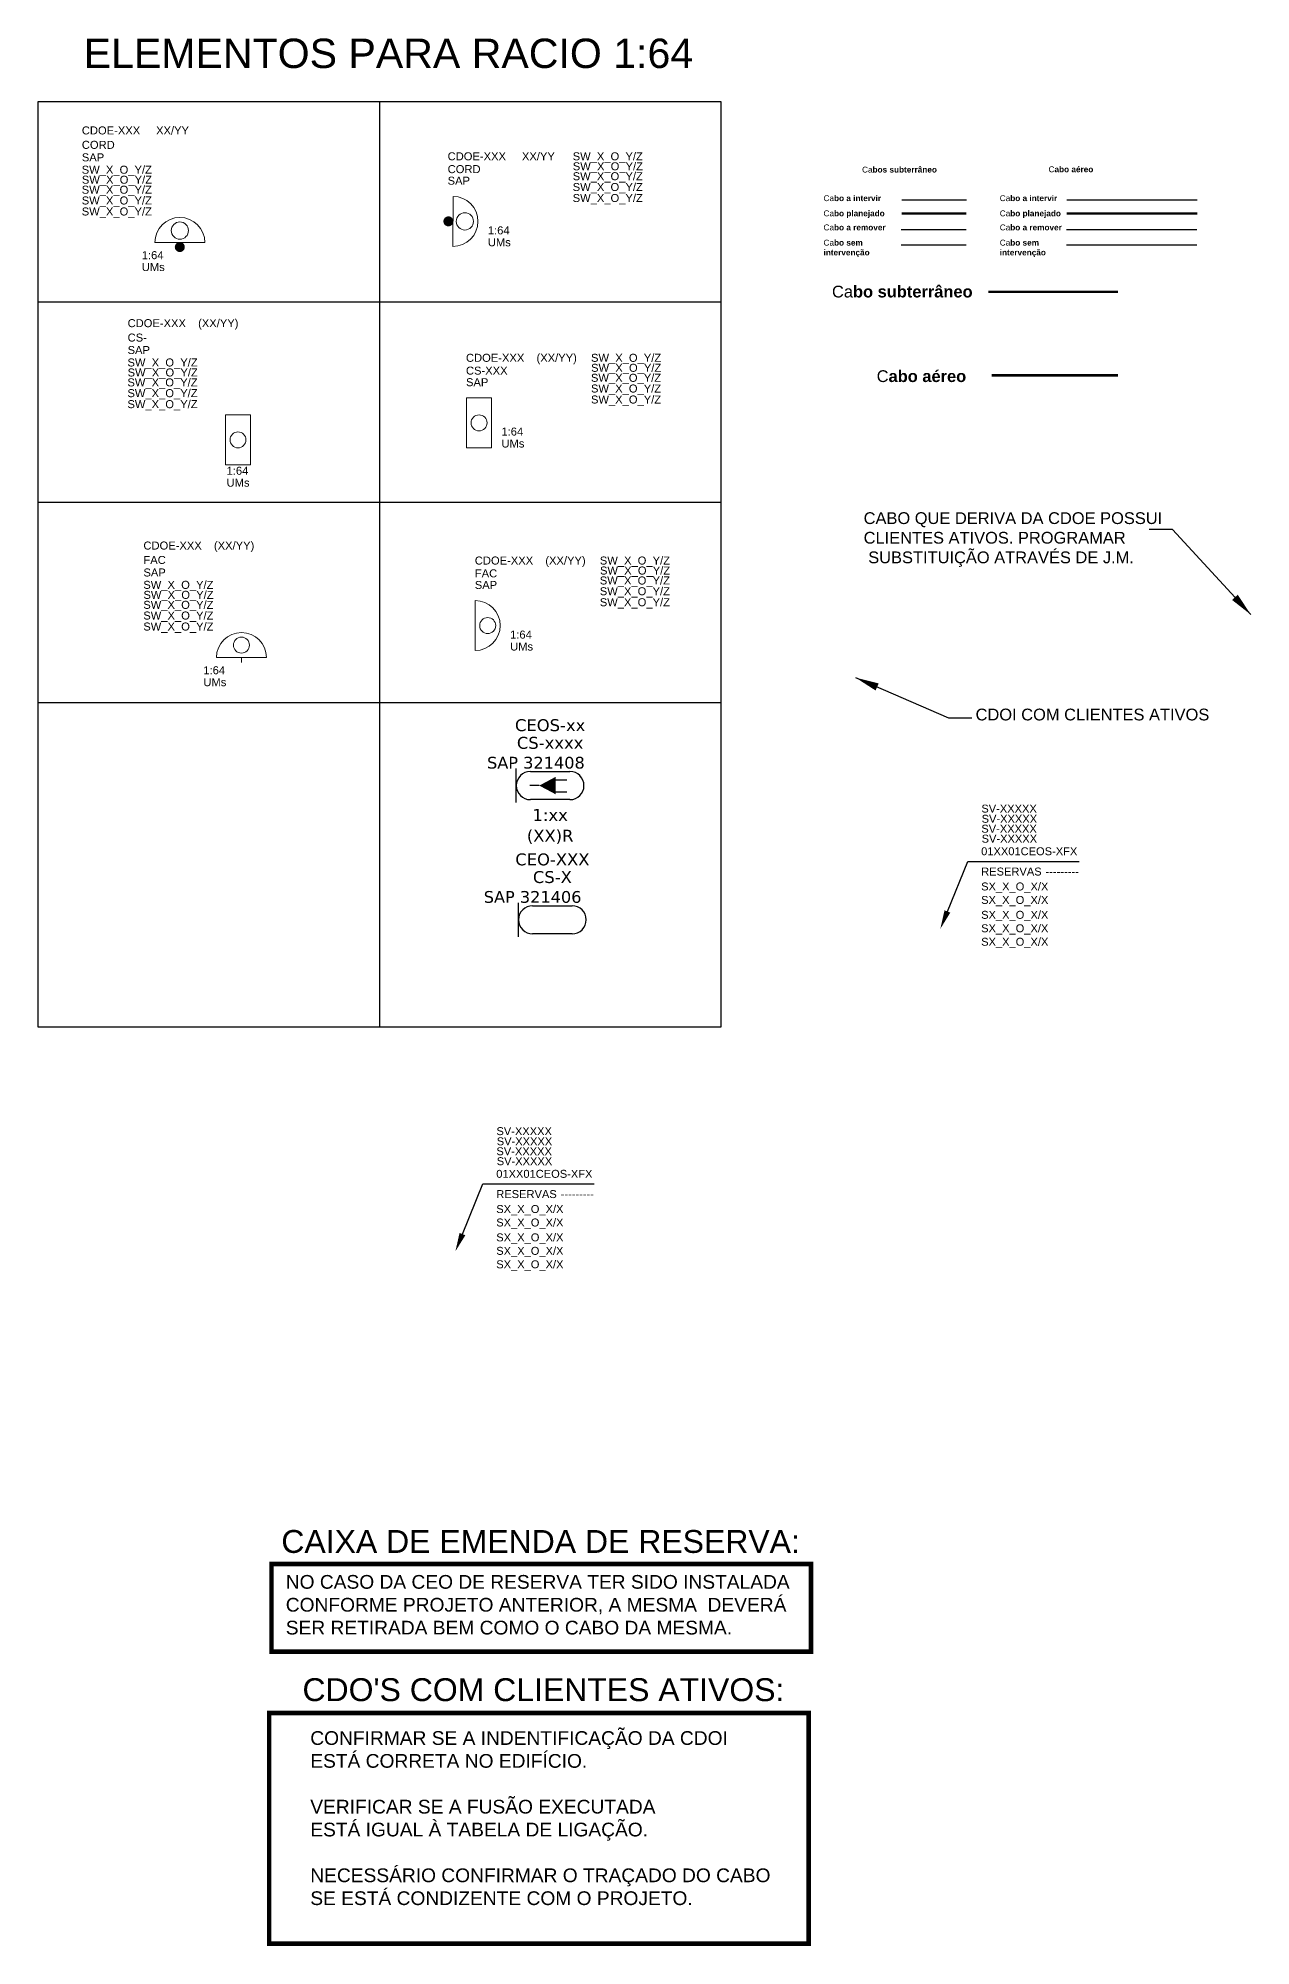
# Model space of a CAD drawing. Header units: millimetres. Extents: x 1115 to 3795, y 123 to 560.
# Drawn here: x 3399.2 to 3605.4, y 149 to 473.3 of the extents above; entities that cross this region are included whole.
import ezdxf
from ezdxf.enums import TextEntityAlignment as Align

# ---------------------------------------------------------------- set-up
doc = ezdxf.new("R2010")
doc.units = ezdxf.units.MM
doc.header["$LTSCALE"] = 0.1
doc.header["$MEASUREMENT"] = 0
for name, color, linetype, lineweight in [("20.0-LEGENDA DOS CDO'S", 1, 'Continuous', 0), ('20.1-CDO_INTERIOR', 1, 'Continuous', 0), ('20.2-CDO_POSTE', 1, 'Continuous', 5)]:
    doc.layers.add(name, color=color, linetype=linetype, lineweight=lineweight)
for name, color, linetype in [('20.3-CDO_CS', 1, 'Continuous'), ('20.3-CDO_FACHADA', 1, 'Continuous'), ('20.4-CEO', 1, 'Continuous'), ('20.4-CEOS', 1, 'Continuous'), ('20.5-CABO AÉREO', 1, 'Continuous'), ('20.5-CABO EM DUTO', 1, 'Continuous'), ('40.0-Reservas', 7, 'Continuous'), ('CAP a Instalar', 1, 'Continuous'), ('CD a instalar', 1, 'Continuous'), ('EXISTENTE', 7, 'Continuous'), ('INTERV', 5, 'Continuous'), ('REMOVER', 3, 'Continuous')]:
    doc.layers.add(name, color=color, linetype=linetype)
doc.styles.add('ARIAL', font='arial.ttf')
doc.styles.add('siredit', font='verdana.ttf')
doc.styles.get("Standard").update_dxf_attribs({"font": 'arial.ttf'})
doc.linetypes.add('FENCELINE1', pattern='A,0.25,-0.1,[133,ltypeshp.shx,S=0.1,R=0,X=-0.1,Y=0],-0.1,1', length=1.45)
doc.dimstyles.get("Standard").update_dxf_attribs({"dimtxt": 0.18, "dimasz": 0.18, "dimexe": 0.18, "dimexo": 0.0625, "dimgap": 0.09, "dimtad": 0, "dimtih": 1, "dimtoh": 1, "dimdec": 4, "dimzin": 0, "dimdsep": 46, "dimtxsty": 'Standard', "dimcen": 0.09, "dimadec": 0, "dimazin": 0, "dimtfac": 1, "dimtdec": 4, "dimtofl": 0, "dimtmove": 0, "dimatfit": 3, "dimfxl": 0, "dimtolj": 1, "dimtzin": 0, "dimarcsym": 0})

# ---------------------------------------------------------------- blocks, each defined once
blk = doc.blocks.new('BLOCO RESERVAS')
at = {"color": 0, "style": 'ARIAL'}
blk.add_text('RESERVAS', height=1.352, dxfattribs=at).set_placement((0.25, 13.79), align=Align.TOP_LEFT)
at = {"layer": "20.0-LEGENDA DOS CDO'S", "color": 0, "style": 'ARIAL'}
for tag, p in [('2N_EDIFICIOS', (0.33, 21.41)), ('1N_EDIFICIOS', (0.28, 23.14)), ('3N_EDIFICIOS', (0.28, 19.72)), ('4N_EDIFICIOS', (0.33, 18.03))]:
    blk.add_attdef(tag, p, '', height=1.35, dxfattribs=at)
at = {"layer": '40.0-Reservas', "color": 0, "lineweight": 18, "style": 'ARIAL'}
blk.add_attdef('CABO', text='', height=1.35, dxfattribs=at).set_placement((0.25, 15.48), align=Align.BOTTOM_LEFT)
for tag, p in [('TIPO', (11.2, 13.79)), ('SPLITTERS_1', (0.25, 11.25)), ('SPLITTERS_2', (0.25, 8.96)), ('SPLITTERS_3', (0.25, 6.43)), ('SPLITTERS_4', (0.25, 4.14)), ('SPLITTERS_5', (0.25, 1.85))]:
    blk.add_attdef(tag, text='', height=1.35, dxfattribs=at).set_placement(p, align=Align.TOP_LEFT)
blk = doc.blocks.new('CEOS_UN_SC')
at = {"layer": '20.4-CEOS', "color": 0}
for p, q in [((-9.11, 2.39), (-2.39, 2.39)), ((-2.39, -2.39), (-9.11, -2.39))]:
    blk.add_line(p, q, dxfattribs=at)
for points in [[(-11.5, -2.89), (-11.5, 2.89)], [(-7.6, 0), (-9.22, 0)], [(-4.96, 0.95), (-2.92, 0.95)], [(-4.96, -1.04), (-2.92, -1.04)]]:
    blk.add_lwpolyline(points, dxfattribs=at)
blk.add_lwpolyline([(-7.6, 0, 0, 2.95, 0), (-4.83, 0, 2.95, 2.95, 0)], format="xyseb", dxfattribs=at)
for centre, start, end in [((-9.11, 0), 90, 270), ((-2.39, 0), 270, 90)]:
    blk.add_arc(centre, 2.39, start, end, dxfattribs=at)
at = {"layer": '20.4-CEOS', "color": 7, "style": 'siredit'}
for tag, height, p in [('NOME?', 2.03, (-5.75, 10.27)), ('LOCAL?', 2.03, (-5.75, 7.27)), ('TIPO?', 2, (-8.17, 3.89))]:
    blk.add_attdef(tag, text='', height=height, dxfattribs=at).set_placement(p, align=Align.MIDDLE_CENTER)
for tag, p in [('RACIO_SPLITAGEM', (-5.75, -3.97)), ('FIBRAS_RESERVA', (-5.75, -7.51))]:
    blk.add_attdef(tag, text='', height=2.03, dxfattribs=at).set_placement(p, align=Align.TOP_CENTER)
blk = doc.blocks.new('CEO_UN')
at = {"layer": '20.4-CEO', "color": 0}
for p, q in [((-9.11, 2.39), (-2.39, 2.39)), ((-2.39, -2.39), (-9.11, -2.39))]:
    blk.add_line(p, q, dxfattribs=at)
blk.add_lwpolyline([(-11.5, -2.89), (-11.5, 2.89)], dxfattribs=at)
for centre, start, end in [((-9.11, 0), 90, 270), ((-2.39, 0), 270, 90)]:
    blk.add_arc(centre, 2.39, start, end, dxfattribs=at)
at = {"layer": '20.4-CEO', "color": 7, "style": 'siredit'}
for tag, height, p in [('NOME?', 2.03, (-5.75, 10.27)), ('LOCAL?', 2.03, (-5.75, 7.27)), ('TIPO?', 2, (-9.11, 3.89))]:
    blk.add_attdef(tag, text='', height=height, dxfattribs=at).set_placement(p, align=Align.MIDDLE_CENTER)
blk.add_attdef('FIBRAS_RESERVA', text='', height=2.03, dxfattribs=at).set_placement((-5.75, -3.97), align=Align.TOP_CENTER)
blk = doc.blocks.new('CDOE_FACHADA_1')
at = {"layer": '20.1-CDO_INTERIOR', "color": 0, "lineweight": 18}
for points in [[(-4.25, 0.85), (4.25, 0.85)], [(0, 0.85), (0, 0)]]:
    blk.add_lwpolyline(points, dxfattribs=at)
blk.add_circle((0, 2.97), 1.36, dxfattribs=at)
blk.add_arc((0, 0.85), 4.25, 0, 180, dxfattribs=at)
at = {"layer": "20.0-LEGENDA DOS CDO'S", "color": 0, "style": 'ARIAL'}
for tag, p in [('CDO_N', (-16.66, 13.73)), ('SAP', (-16.66, 9.16)), ('FACHADA', (-16.66, 11.28)), ('SPLITER_1', (-16.68, 7.06)), ('SPLITER_2', (-16.66, 5.36)), ('1:XX', (-6.47, -1.99)), ('UMS', (-6.47, -4.01))]:
    blk.add_attdef(tag, p, '', height=1.36, dxfattribs=at)
blk.add_attdef('FIBRAS_UTILIZADAS', text='', height=1.36, dxfattribs=at).set_placement((-1.24, 13.73), align=Align.CENTER)
blk = doc.blocks.new('CDOE_FACHADA_2')
at = {"layer": '20.1-CDO_INTERIOR', "color": 0, "lineweight": 18}
blk.add_lwpolyline([(0, 4.25), (0, -4.25)], dxfattribs=at)
blk.add_circle((2.12, 0), 1.36, dxfattribs=at)
blk.add_arc((0, 0), 4.25, 270, 90, dxfattribs=at)
at = {"layer": "20.0-LEGENDA DOS CDO'S", "color": 0, "style": 'ARIAL'}
for tag, p in [('CDO_N', (-0.07, 10.38)), ('SPLITER_1', (21.19, 10.38)), ('SPLITER_2', (21.21, 8.68)), ('SAP', (-0.07, 6.23)), ('FACHADA', (-0.07, 8.2)), ('1:XX', (5.93, -2.22)), ('UMS', (5.93, -4.24))]:
    blk.add_attdef(tag, p, '', height=1.36, dxfattribs=at)
blk.add_attdef('FIBRAS_UTILIZADAS', text='', height=1.36, dxfattribs=at).set_placement((15.35, 10.38), align=Align.CENTER)
blk = doc.blocks.new('PDO_PST')
at = {"color": 1}
blk.add_line((2.5, 0), (-2.5, 0), dxfattribs=at)
at = {"color": 1, "const_width": 0.5}
blk.add_lwpolyline([(-0.25, -0.46, 1), (0.25, -0.46, 1)], format="xyb", close=True, dxfattribs=at)
at = {"color": 1}
blk.add_circle((0, 1.19), 0.862, dxfattribs=at)
blk.add_arc((0, 0), 2.5, 0, 180, dxfattribs=at)
blk = doc.blocks.new('CDOE_POSTE 1')
at = {"layer": '20.2-CDO_POSTE', "color": 0, "linetype": 'Continuous', "xscale": 1.700328304346724, "yscale": 1.700328304346724, "zscale": 1.700328304346724, "rotation": 359.882008258618}
blk.add_blockref('PDO_PST', (0, 0.43), dxfattribs=at)
at = {"layer": "20.0-LEGENDA DOS CDO'S", "color": 0, "style": 'ARIAL'}
for tag, p in [('CDO_N', (-16.66, 12.71)), ('CORDOALHA', (-16.66, 10.26)), ('SPLITER_1', (-16.68, 6.03)), ('SAP', (-16.66, 8.13)), ('SPLITER_2', (-16.66, 4.33)), ('1:XX', (-6.47, -2.4)), ('UMS', (-6.47, -4.43))]:
    blk.add_attdef(tag, p, '', height=1.36, dxfattribs=at)
blk.add_attdef('FIBRAS_UTILIZADAS', text='', height=1.36, dxfattribs=at).set_placement((-1.24, 12.71), align=Align.CENTER)
blk = doc.blocks.new('CDOE_POSTE 2')
at = {"layer": '20.2-CDO_POSTE', "color": 0, "linetype": 'Continuous', "xscale": 1.700328304346724, "yscale": 1.700328304346724, "zscale": 1.700328304346724, "rotation": 269.882008258618}
blk.add_blockref('PDO_PST', (0.43, 0), dxfattribs=at)
at = {"layer": "20.0-LEGENDA DOS CDO'S", "color": 0, "style": 'ARIAL'}
for tag, p in [('CDO_N', (-0.47, 10.38)), ('SPLITER_1', (20.79, 10.38)), ('SPLITER_2', (20.8, 8.68)), ('SAP', (-0.47, 6.23)), ('CORDOALHA', (-0.47, 8.2)), ('1:XX', (6.36, -2.22)), ('UMS', (6.36, -4.24))]:
    blk.add_attdef(tag, p, '', height=1.36, dxfattribs=at)
blk.add_attdef('FIBRAS_UTILIZADAS', text='', height=1.36, dxfattribs=at).set_placement((14.95, 10.38), align=Align.CENTER)
blk = doc.blocks.new('CDOE_CS 1')
at = {"layer": '20.1-CDO_INTERIOR', "color": 0, "lineweight": 18}
blk.add_lwpolyline([(0, 4.25), (0, -4.25)], dxfattribs=at)
blk.add_lwpolyline([(4.25, -4.25), (4.25, 4.25), (0, 4.25), (0, -4.25)], close=True, dxfattribs=at)
blk.add_circle((2.12, 0), 1.36, dxfattribs=at)
at = {"layer": "20.0-LEGENDA DOS CDO'S", "color": 0, "style": 'ARIAL'}
for tag, p in [('CDO_N', (-16.65, 13.22)), ('SAP', (-16.65, 8.65)), ('CAIXA_SUBTERRANEA', (-16.65, 10.77)), ('SPLITER_1', (-16.67, 6.55)), ('SPLITER_2', (-16.65, 4.85)), ('1:XX', (0.18, -5.93)), ('UMS', (0.18, -7.95))]:
    blk.add_attdef(tag, p, '', height=1.36, dxfattribs=at)
blk.add_attdef('FIBRAS_UTILIZADAS', text='', height=1.36, dxfattribs=at).set_placement((-1.23, 13.22), align=Align.CENTER)
blk = doc.blocks.new('CDOE_CS 2')
at = {"layer": '20.1-CDO_INTERIOR', "color": 0, "lineweight": 18}
blk.add_lwpolyline([(0, 4.25), (0, -4.25)], dxfattribs=at)
blk.add_lwpolyline([(4.25, -4.25), (4.25, 4.25), (0, 4.25), (0, -4.25)], close=True, dxfattribs=at)
blk.add_circle((2.12, 0), 1.36, dxfattribs=at)
at = {"layer": "20.0-LEGENDA DOS CDO'S", "color": 0, "style": 'ARIAL'}
for tag, p in [('CDO_N', (-0.1, 10.38)), ('SPLITER_1', (21.16, 10.38)), ('SPLITER_2', (21.17, 8.68)), ('SAP', (-0.1, 6.23)), ('CAIXA_SUBTERRANEA', (-0.1, 8.2)), ('1:XX', (5.93, -2.16)), ('UMS', (5.93, -4.18))]:
    blk.add_attdef(tag, p, '', height=1.36, dxfattribs=at)
blk.add_attdef('FIBRAS_UTILIZADAS', text='', height=1.36, dxfattribs=at).set_placement((15.32, 10.38), align=Align.CENTER)

msp = doc.modelspace()

# ---------------------------------------------------------------- linework, layer by layer
for p, q in [((3457.22, 462.51), (3457.22, 305.18)), ((3399.18, 428.47), (3515.25, 428.47)), ((3399.18, 394.42), (3515.25, 394.42)), ((3399.18, 360.37), (3515.25, 360.37))]:
    msp.add_line(p, q)
msp.add_lwpolyline([(3399.18, 462.51), (3515.25, 462.51), (3515.25, 305.18), (3399.18, 305.18)], close=True)
at = {"color": 3, "const_width": 0.778}
msp.add_lwpolyline([(3438.85, 213.87), (3530.59, 213.87), (3530.59, 198.98), (3438.85, 198.98)], close=True, dxfattribs=at)
at = {"color": 5, "const_width": 0.778}
msp.add_lwpolyline([(3438.46, 188.54), (3530.2, 188.54), (3530.2, 149.35), (3438.46, 149.35)], close=True, dxfattribs=at)
at = {"layer": '20.5-CABO AÉREO', "linetype": 'FENCELINE1', "ltscale": 50, "const_width": 0.4}
msp.add_lwpolyline([(3561.29, 415.98), (3582.76, 415.98)], dxfattribs=at)
at = {"layer": '20.5-CABO EM DUTO', "linetype": 'ByBlock', "const_width": 0.4}
msp.add_lwpolyline([(3560.73, 430.19), (3582.76, 430.19)], dxfattribs=at)
at = {"layer": '40.0-Reservas'}
for points in [[(3553.77, 324.82), (3557.22, 333.34), (3576.15, 333.34)], [(3471.32, 269.97), (3474.78, 278.5), (3493.7, 278.5)]]:
    msp.add_lwpolyline(points, dxfattribs=at)
for points in [[(3554.26, 324.62), (3553.28, 325.02), (3552.57, 321.88)], [(3471.81, 269.77), (3470.83, 270.17), (3470.12, 267.04)]]:
    msp.add_solid(points, dxfattribs=at)
at = {"layer": 'CAP a Instalar', "color": 8, "linetype": 'FENCELINE1', "ltscale": 50, "const_width": 0.4}
msp.add_lwpolyline([(3574.07, 443.5), (3596.25, 443.5)], dxfattribs=at)
at = {"layer": 'CD a instalar', "color": 8, "linetype": 'ByBlock', "const_width": 0.4}
msp.add_lwpolyline([(3546, 443.5), (3557.01, 443.5)], dxfattribs=at)
at = {"layer": 'EXISTENTE', "ltscale": 50}
msp.add_lwpolyline([(3546, 445.82), (3557.01, 445.82)], dxfattribs=at)
at = {"layer": 'EXISTENTE', "linetype": 'FENCELINE1', "ltscale": 50}
msp.add_lwpolyline([(3574.07, 445.82), (3596.25, 445.82)], dxfattribs=at)
at = {"layer": 'INTERV', "ltscale": 50}
msp.add_lwpolyline([(3545.93, 438.18), (3556.95, 438.18)], dxfattribs=at)
at = {"layer": 'INTERV', "linetype": 'FENCELINE1', "ltscale": 50}
msp.add_lwpolyline([(3574, 438.18), (3596.19, 438.18)], dxfattribs=at)
at = {"layer": 'REMOVER', "ltscale": 50}
msp.add_lwpolyline([(3545.93, 440.77), (3556.95, 440.77)], dxfattribs=at)
at = {"layer": 'REMOVER', "linetype": 'FENCELINE1', "ltscale": 50}
msp.add_lwpolyline([(3574, 440.77), (3596.19, 440.77)], dxfattribs=at)

# ---------------------------------------------------------------- block references
at = {"color": 1}
msp.add_blockref('BLOCO RESERVAS', (3559.26, 318.5), dxfattribs=at).add_auto_attribs({'CABO': '01XX01CEOS-XFX', 'TIPO': '---------', 'SPLITTERS_1': 'SX_X_O_X/X', 'SPLITTERS_2': 'SX_X_O_X/X', 'SPLITTERS_4': 'SX_X_O_X/X', 'SPLITTERS_3': 'SX_X_O_X/X', 'SPLITTERS_5': 'SX_X_O_X/X', '1N_EDIFICIOS': 'SV-XXXXX', '2N_EDIFICIOS': 'SV-XXXXX', '3N_EDIFICIOS': 'SV-XXXXX', '4N_EDIFICIOS': 'SV-XXXXX'})
msp.add_blockref('BLOCO RESERVAS', (3476.82, 263.66)).add_auto_attribs({'CABO': '01XX01CEOS-XFX', 'TIPO': '---------', 'SPLITTERS_1': 'SX_X_O_X/X', 'SPLITTERS_2': 'SX_X_O_X/X', 'SPLITTERS_4': 'SX_X_O_X/X', 'SPLITTERS_3': 'SX_X_O_X/X', 'SPLITTERS_5': 'SX_X_O_X/X', '1N_EDIFICIOS': 'SV-XXXXX', '2N_EDIFICIOS': 'SV-XXXXX', '3N_EDIFICIOS': 'SV-XXXXX', '4N_EDIFICIOS': 'SV-XXXXX'})
at = {"layer": '20.2-CDO_POSTE', "color": 0}
ref = msp.add_blockref('CDOE_POSTE 1', (3423.27, 438.14), dxfattribs=at)
ref.add_attrib('CDO_N', 'CDOE-XXX', (3406.61, 456.94), dxfattribs={"layer": "20.0-LEGENDA DOS CDO'S", "color": 0, "height": 1.36, "style": 'ARIAL'})
ref.add_attrib('FIBRAS_UTILIZADAS', 'XX/YY', dxfattribs={"layer": "20.0-LEGENDA DOS CDO'S", "color": 0, "height": 1.36, "style": 'ARIAL'}).set_placement((3422.03, 456.94), align=Align.CENTER)
ref.add_attrib('CORDOALHA', 'CORD', (3406.61, 454.49), dxfattribs={"layer": "20.0-LEGENDA DOS CDO'S", "color": 0, "height": 1.36, "style": 'ARIAL'})
ref.add_attrib('SAP', 'SAP', (3406.61, 452.36), dxfattribs={"layer": "20.0-LEGENDA DOS CDO'S", "color": 0, "height": 1.36, "style": 'ARIAL'})
ref.add_attrib('1:XX', '1:64', (3416.8, 435.73), dxfattribs={"layer": "20.0-LEGENDA DOS CDO'S", "color": 0, "height": 1.36, "style": 'ARIAL'})
ref.add_attrib('UMS', 'UMs', (3416.8, 433.71), dxfattribs={"layer": "20.0-LEGENDA DOS CDO'S", "color": 0, "height": 1.36, "style": 'ARIAL'})
ref.add_attrib('SPLITER_1', 'SW_X_O_Y/Z', (3406.59, 450.26), dxfattribs={"layer": "20.0-LEGENDA DOS CDO'S", "color": 0, "height": 1.36, "style": 'ARIAL'})
ref.add_attrib('SPLITER_2', 'SW_X_O_Y/Z', (3406.61, 448.56), dxfattribs={"layer": "20.0-LEGENDA DOS CDO'S", "color": 0, "height": 1.36, "style": 'ARIAL'})
ref.add_attrib('SPLITER_3', 'SW_X_O_Y/Z', (3406.59, 446.86), dxfattribs={"layer": "20.0-LEGENDA DOS CDO'S", "color": 0, "height": 1.36, "style": 'ARIAL'})
ref.add_attrib('SPLITER_4', 'SW_X_O_Y/Z', (3406.59, 445.03), dxfattribs={"layer": "20.0-LEGENDA DOS CDO'S", "color": 0, "height": 1.36, "style": 'ARIAL'})
ref.add_attrib('SPLITER_5', 'SW_X_O_Y/Z', (3406.59, 443.16), dxfattribs={"layer": "20.0-LEGENDA DOS CDO'S", "color": 0, "height": 1.36, "style": 'ARIAL'})
at = {"layer": '20.2-CDO_POSTE'}
ref = msp.add_blockref('CDOE_POSTE 2', (3469.28, 442.16), dxfattribs=at)
ref.add_attrib('CDO_N', 'CDOE-XXX', (3468.8, 452.54), dxfattribs={"layer": "20.0-LEGENDA DOS CDO'S", "color": 0, "height": 1.36, "style": 'ARIAL'})
ref.add_attrib('FIBRAS_UTILIZADAS', 'XX/YY', dxfattribs={"layer": "20.0-LEGENDA DOS CDO'S", "color": 0, "height": 1.36, "style": 'ARIAL'}).set_placement((3484.23, 452.54), align=Align.CENTER)
ref.add_attrib('CORDOALHA', 'CORD', (3468.81, 450.36), dxfattribs={"layer": "20.0-LEGENDA DOS CDO'S", "color": 0, "height": 1.36, "style": 'ARIAL'})
ref.add_attrib('SAP', 'SAP', (3468.8, 448.39), dxfattribs={"layer": "20.0-LEGENDA DOS CDO'S", "color": 0, "height": 1.36, "style": 'ARIAL'})
ref.add_attrib('1:XX', '1:64', (3475.64, 439.95), dxfattribs={"layer": "20.0-LEGENDA DOS CDO'S", "color": 0, "height": 1.36, "style": 'ARIAL'})
ref.add_attrib('UMS', 'UMs', (3475.64, 437.92), dxfattribs={"layer": "20.0-LEGENDA DOS CDO'S", "color": 0, "height": 1.36, "style": 'ARIAL'})
ref.add_attrib('SPLITER_1', 'SW_X_O_Y/Z', (3490.06, 452.54), dxfattribs={"layer": "20.0-LEGENDA DOS CDO'S", "color": 0, "height": 1.36, "style": 'ARIAL'})
ref.add_attrib('SPLITER_2', 'SW_X_O_Y/Z', (3490.08, 450.84), dxfattribs={"layer": "20.0-LEGENDA DOS CDO'S", "color": 0, "height": 1.36, "style": 'ARIAL'})
ref.add_attrib('SPLITER_3', 'SW_X_O_Y/Z', (3490.06, 449.15), dxfattribs={"layer": "20.0-LEGENDA DOS CDO'S", "color": 0, "height": 1.36, "style": 'ARIAL'})
ref.add_attrib('SPLITER_4', 'SW_X_O_Y/Z', (3490.06, 447.32), dxfattribs={"layer": "20.0-LEGENDA DOS CDO'S", "color": 0, "height": 1.36, "style": 'ARIAL'})
ref.add_attrib('SPLITER_5', 'SW_X_O_Y/Z', (3490.06, 445.45), dxfattribs={"layer": "20.0-LEGENDA DOS CDO'S", "color": 0, "height": 1.36, "style": 'ARIAL'})
at = {"layer": '20.3-CDO_CS'}
ref = msp.add_blockref('CDOE_CS 1', (3431.04, 405.01), dxfattribs=at)
ref.add_attrib('CDO_N', 'CDOE-XXX', (3414.39, 424.17), dxfattribs={"layer": "20.0-LEGENDA DOS CDO'S", "color": 0, "height": 1.36, "style": 'ARIAL'})
ref.add_attrib('FIBRAS_UTILIZADAS', '(XX/YY)', dxfattribs={"layer": "20.0-LEGENDA DOS CDO'S", "color": 0, "height": 1.36, "style": 'ARIAL'}).set_placement((3429.81, 424.17), align=Align.CENTER)
ref.add_attrib('CAIXA_SUBTERRANEA', 'CS-', (3414.39, 421.72), dxfattribs={"layer": "20.0-LEGENDA DOS CDO'S", "color": 0, "height": 1.36, "style": 'ARIAL'})
ref.add_attrib('SAP', 'SAP', (3414.39, 419.6), dxfattribs={"layer": "20.0-LEGENDA DOS CDO'S", "color": 0, "height": 1.36, "style": 'ARIAL'})
ref.add_attrib('1:XX', '1:64', (3431.22, 399.08), dxfattribs={"layer": "20.0-LEGENDA DOS CDO'S", "color": 0, "height": 1.36, "style": 'ARIAL'})
ref.add_attrib('UMS', 'UMs', (3431.22, 397.05), dxfattribs={"layer": "20.0-LEGENDA DOS CDO'S", "color": 0, "height": 1.36, "style": 'ARIAL'})
ref.add_attrib('SPLITER_1', 'SW_X_O_Y/Z', (3414.37, 417.49), dxfattribs={"layer": "20.0-LEGENDA DOS CDO'S", "color": 0, "height": 1.36, "style": 'ARIAL'})
ref.add_attrib('SPLITER_2', 'SW_X_O_Y/Z', (3414.39, 415.79), dxfattribs={"layer": "20.0-LEGENDA DOS CDO'S", "color": 0, "height": 1.36, "style": 'ARIAL'})
ref.add_attrib('SPLITER_3', 'SW_X_O_Y/Z', (3414.36, 414.1), dxfattribs={"layer": "20.0-LEGENDA DOS CDO'S", "color": 0, "height": 1.36, "style": 'ARIAL'})
ref.add_attrib('SPLITER_4', 'SW_X_O_Y/Z', (3414.36, 412.27), dxfattribs={"layer": "20.0-LEGENDA DOS CDO'S", "color": 0, "height": 1.36, "style": 'ARIAL'})
ref.add_attrib('SPLITER_5', 'SW_X_O_Y/Z', (3414.36, 410.4), dxfattribs={"layer": "20.0-LEGENDA DOS CDO'S", "color": 0, "height": 1.36, "style": 'ARIAL'})
at = {"layer": '20.3-CDO_CS', "color": 1}
ref = msp.add_blockref('CDOE_CS 2', (3472.02, 407.9), dxfattribs=at)
ref.add_attrib('CDO_N', 'CDOE-XXX', (3471.92, 418.28), dxfattribs={"layer": "20.0-LEGENDA DOS CDO'S", "color": 0, "height": 1.36, "style": 'ARIAL'})
ref.add_attrib('FIBRAS_UTILIZADAS', '(XX/YY)', dxfattribs={"layer": "20.0-LEGENDA DOS CDO'S", "color": 0, "height": 1.36, "style": 'ARIAL'}).set_placement((3487.34, 418.28), align=Align.CENTER)
ref.add_attrib('CAIXA_SUBTERRANEA', 'CS-XXX', (3471.92, 416.1), dxfattribs={"layer": "20.0-LEGENDA DOS CDO'S", "color": 0, "height": 1.36, "style": 'ARIAL'})
ref.add_attrib('SAP', 'SAP', (3471.92, 414.13), dxfattribs={"layer": "20.0-LEGENDA DOS CDO'S", "color": 0, "height": 1.36, "style": 'ARIAL'})
ref.add_attrib('1:XX', '1:64', (3477.95, 405.74), dxfattribs={"layer": "20.0-LEGENDA DOS CDO'S", "color": 0, "height": 1.36, "style": 'ARIAL'})
ref.add_attrib('UMS', 'UMs', (3477.95, 403.71), dxfattribs={"layer": "20.0-LEGENDA DOS CDO'S", "color": 0, "height": 1.36, "style": 'ARIAL'})
ref.add_attrib('SPLITER_1', 'SW_X_O_Y/Z', (3493.18, 418.28), dxfattribs={"layer": "20.0-LEGENDA DOS CDO'S", "color": 0, "height": 1.36, "style": 'ARIAL'})
ref.add_attrib('SPLITER_2', 'SW_X_O_Y/Z', (3493.19, 416.58), dxfattribs={"layer": "20.0-LEGENDA DOS CDO'S", "color": 0, "height": 1.36, "style": 'ARIAL'})
ref.add_attrib('SPLITER_3', 'SW_X_O_Y/Z', (3493.17, 414.88), dxfattribs={"layer": "20.0-LEGENDA DOS CDO'S", "color": 0, "height": 1.36, "style": 'ARIAL'})
ref.add_attrib('SPLITER_4', 'SW_X_O_Y/Z', (3493.17, 413.06), dxfattribs={"layer": "20.0-LEGENDA DOS CDO'S", "color": 0, "height": 1.36, "style": 'ARIAL'})
ref.add_attrib('SPLITER_5', 'SW_X_O_Y/Z', (3493.17, 411.19), dxfattribs={"layer": "20.0-LEGENDA DOS CDO'S", "color": 0, "height": 1.36, "style": 'ARIAL'})
at = {"layer": '20.3-CDO_FACHADA'}
ref = msp.add_blockref('CDOE_FACHADA_1', (3433.74, 367.14), dxfattribs=at)
ref.add_attrib('CDO_N', 'CDOE-XXX', (3417.08, 386.36), dxfattribs={"layer": "20.0-LEGENDA DOS CDO'S", "color": 0, "height": 1.36, "style": 'ARIAL'})
ref.add_attrib('FIBRAS_UTILIZADAS', '(XX/YY)', dxfattribs={"layer": "20.0-LEGENDA DOS CDO'S", "color": 0, "height": 1.36, "style": 'ARIAL'}).set_placement((3432.5, 386.36), align=Align.CENTER)
ref.add_attrib('FACHADA', 'FAC', (3417.08, 383.91), dxfattribs={"layer": "20.0-LEGENDA DOS CDO'S", "color": 0, "height": 1.36, "style": 'ARIAL'})
ref.add_attrib('SAP', 'SAP', (3417.08, 381.78), dxfattribs={"layer": "20.0-LEGENDA DOS CDO'S", "color": 0, "height": 1.36, "style": 'ARIAL'})
ref.add_attrib('1:XX', '1:64', (3427.27, 365.16), dxfattribs={"layer": "20.0-LEGENDA DOS CDO'S", "color": 0, "height": 1.36, "style": 'ARIAL'})
ref.add_attrib('UMS', 'UMs', (3427.27, 363.13), dxfattribs={"layer": "20.0-LEGENDA DOS CDO'S", "color": 0, "height": 1.36, "style": 'ARIAL'})
ref.add_attrib('SPLITER_1', 'SW_X_O_Y/Z', (3417.06, 379.68), dxfattribs={"layer": "20.0-LEGENDA DOS CDO'S", "color": 0, "height": 1.36, "style": 'ARIAL'})
ref.add_attrib('SPLITER_2', 'SW_X_O_Y/Z', (3417.08, 377.98), dxfattribs={"layer": "20.0-LEGENDA DOS CDO'S", "color": 0, "height": 1.36, "style": 'ARIAL'})
ref.add_attrib('SPLITER_3', 'SW_X_O_Y/Z', (3417.06, 376.28), dxfattribs={"layer": "20.0-LEGENDA DOS CDO'S", "color": 0, "height": 1.36, "style": 'ARIAL'})
ref.add_attrib('SPLITER_4', 'SW_X_O_Y/Z', (3417.06, 374.46), dxfattribs={"layer": "20.0-LEGENDA DOS CDO'S", "color": 0, "height": 1.36, "style": 'ARIAL'})
ref.add_attrib('SPLITER_5', 'SW_X_O_Y/Z', (3417.06, 372.59), dxfattribs={"layer": "20.0-LEGENDA DOS CDO'S", "color": 0, "height": 1.36, "style": 'ARIAL'})
ref = msp.add_blockref('CDOE_FACHADA_2', (3473.49, 373.43), dxfattribs=at)
ref.add_attrib('CDO_N', 'CDOE-XXX', (3473.42, 383.81), dxfattribs={"layer": "20.0-LEGENDA DOS CDO'S", "color": 0, "height": 1.36, "style": 'ARIAL'})
ref.add_attrib('FIBRAS_UTILIZADAS', '(XX/YY)', dxfattribs={"layer": "20.0-LEGENDA DOS CDO'S", "color": 0, "height": 1.36, "style": 'ARIAL'}).set_placement((3488.84, 383.81), align=Align.CENTER)
ref.add_attrib('FACHADA', 'FAC', (3473.43, 381.63), dxfattribs={"layer": "20.0-LEGENDA DOS CDO'S", "color": 0, "height": 1.36, "style": 'ARIAL'})
ref.add_attrib('SAP', 'SAP', (3473.42, 379.66), dxfattribs={"layer": "20.0-LEGENDA DOS CDO'S", "color": 0, "height": 1.36, "style": 'ARIAL'})
ref.add_attrib('1:XX', '1:64', (3479.42, 371.22), dxfattribs={"layer": "20.0-LEGENDA DOS CDO'S", "color": 0, "height": 1.36, "style": 'ARIAL'})
ref.add_attrib('UMS', 'UMs', (3479.42, 369.19), dxfattribs={"layer": "20.0-LEGENDA DOS CDO'S", "color": 0, "height": 1.36, "style": 'ARIAL'})
ref.add_attrib('SPLITER_1', 'SW_X_O_Y/Z', (3494.68, 383.81), dxfattribs={"layer": "20.0-LEGENDA DOS CDO'S", "color": 0, "height": 1.36, "style": 'ARIAL'})
ref.add_attrib('SPLITER_2', 'SW_X_O_Y/Z', (3494.7, 382.11), dxfattribs={"layer": "20.0-LEGENDA DOS CDO'S", "color": 0, "height": 1.36, "style": 'ARIAL'})
ref.add_attrib('SPLITER_3', 'SW_X_O_Y/Z', (3494.67, 380.42), dxfattribs={"layer": "20.0-LEGENDA DOS CDO'S", "color": 0, "height": 1.36, "style": 'ARIAL'})
ref.add_attrib('SPLITER_4', 'SW_X_O_Y/Z', (3494.67, 378.59), dxfattribs={"layer": "20.0-LEGENDA DOS CDO'S", "color": 0, "height": 1.36, "style": 'ARIAL'})
ref.add_attrib('SPLITER_5', 'SW_X_O_Y/Z', (3494.67, 376.72), dxfattribs={"layer": "20.0-LEGENDA DOS CDO'S", "color": 0, "height": 1.36, "style": 'ARIAL'})
at = {"layer": '20.4-CEO'}
ref = msp.add_blockref('CEO_UN', (3492.36, 323.41), dxfattribs=at)
ref.add_attrib('NOME?', 'CEO-XXX', dxfattribs={"color": 7, "height": 2.028, "style": 'siredit'}).set_placement((3486.61, 333.68), align=Align.MIDDLE_CENTER)
ref.add_attrib('LOCAL?', 'CS-X', dxfattribs={"color": 7, "height": 2.028, "style": 'siredit'}).set_placement((3486.61, 330.68), align=Align.MIDDLE_CENTER)
ref.add_attrib('TIPO?', 'SAP 321406', dxfattribs={"color": 7, "height": 2, "style": 'siredit'}).set_placement((3483.25, 327.3), align=Align.MIDDLE_CENTER)
at = {"layer": '20.4-CEOS'}
msp.add_blockref('CEOS_UN_SC', (3491.98, 346.23), dxfattribs=at).add_auto_attribs({'NOME?': 'CEOS-xx', 'LOCAL?': 'CS-xxxx', 'TIPO?': 'SAP 321408', 'RACIO_SPLITAGEM': '1:xx', 'FIBRAS_RESERVA': '(XX)R'})

# ---------------------------------------------------------------- texts
at = {"width": 185.0563, "attachment_point": 1}
for s, insert, char_height in [('ELEMENTOS PARA RACIO 1:64', (3406.92, 473.23), 5), ('{\\C30;CABO QUE DERIVA DA CDOE POSSUI  \\PCLIENTES ATIVOS. PROGRAMAR\\P SUBSTITUIÇÃO ATRAVÉS DE J.M.}', (3539.53, 392.7), 2), ('{\\C30;CDOI COM CLIENTES ATIVOS}', (3558.56, 359.31), 2)]:
    msp.add_mtext(s, dxfattribs=dict(at, insert=insert, char_height=char_height))
at = {"color": 3, "attachment_point": 1}
for s, insert, char_height, width in [('CAIXA DE EMENDA DE RESERVA:', (3440.53, 219.66), 3.8894, 90.0589), ('NO CASO DA CEO DE RESERVA TER SIDO INSTALADA \\PCONFORME PROJETO ANTERIOR, A MESMA  DEVERÁ \\PSER RETIRADA BEM COMO O CABO DA MESMA.', (3441.28, 212.01), 2.3336, 89.315)]:
    msp.add_mtext(s, dxfattribs=dict(at, insert=insert, char_height=char_height, width=width))
at = {"color": 5, "attachment_point": 1}
for s, insert, char_height, width in [("CDO'S COM CLIENTES ATIVOS:", (3444.12, 194.46), 3.8894, 86.0853), ('CONFIRMAR SE A INDENTIFICAÇÃO DA CDOI\\PESTÁ CORRETA NO EDIFÍCIO. \\P\\PVERIFICAR SE A FUSÃO EXECUTADA\\PESTÁ IGUAL À TABELA DE LIGAÇÃO.\\P\\PNECESSÁRIO CONFIRMAR O TRAÇADO DO CABO \\PSE ESTÁ CONDIZENTE COM O PROJETO.', (3445.45, 185.46), 2.3336, 84.7477)]:
    msp.add_mtext(s, dxfattribs=dict(at, insert=insert, char_height=char_height, width=width))
at = {"layer": '20.5-CABO AÉREO', "insert": (3541.75, 416.84), "char_height": 2, "width": 18.7197, "attachment_point": 1}
msp.add_mtext('C{\\fArial|b1|i0|c0|p34;abo aéreo}', dxfattribs=at)
at = {"layer": '20.5-CABO EM DUTO', "insert": (3534.15, 431.22), "char_height": 2, "width": 25.9898, "attachment_point": 1}
msp.add_mtext('Ca{\\fArial|b1|i0|c0|p34;bo subterrâneo}', dxfattribs=at)
at = {"layer": 'CD a instalar', "color": 0, "insert": (3539.26, 451.46), "char_height": 1, "width": 12.9949, "attachment_point": 1}
msp.add_mtext('Ca{\\fArial|b1|i0|c0|p34;bos subterrâneo}', dxfattribs=at)
at = {"layer": 'CD a instalar', "color": 7, "insert": (3570.97, 451.51), "char_height": 1, "width": 9.3598, "attachment_point": 1}
msp.add_mtext('C{\\fArial|b1|i0|c0|p34;abo aéreo}', dxfattribs=at)
at = {"layer": 'CD a instalar', "color": 5, "char_height": 1, "width": 12.9949, "attachment_point": 1}
for insert in [(3532.71, 446.6), (3562.67, 446.6)]:
    msp.add_mtext('Ca{\\fArial|b1|i0|c0|p34;bo a intervir}', dxfattribs=dict(at, insert=insert))
at = {"layer": 'CD a instalar', "color": 8, "char_height": 1, "width": 12.9949, "attachment_point": 1}
for insert in [(3532.71, 444.02), (3562.67, 444.02)]:
    msp.add_mtext('Ca{\\fArial|b1|i0|c0|p34;bo planejado}', dxfattribs=dict(at, insert=insert))
at = {"layer": 'CD a instalar', "color": 3, "char_height": 1, "width": 12.9949, "attachment_point": 1}
for s, insert in [('Ca{\\fArial|b1|i0|c0|p34;bo a remover}', (3532.71, 441.63)), ('Ca{\\fArial|b1|i0|c0|p34;bo a remover}', (3562.67, 441.63)), ('Ca{\\fArial|b1|i0|c0|p34;bo sem intervenção}', (3532.71, 439.04)), ('Ca{\\fArial|b1|i0|c0|p34;bo sem intervenção}', (3562.67, 439.04))]:
    msp.add_mtext(s, dxfattribs=dict(at, insert=insert))

# ---------------------------------------------------------------- leaders
at = {"color": 30}
for points in [[(3605.36, 375.29), (3592.05, 389.77), (3588.05, 389.77)], [(3538.15, 364.59), (3553.95, 357.75), (3557.95, 357.75)]]:
    msp.add_leader(points, dimstyle='Standard', override={"dimasz": 4, "dimgap": 0.09, "dimtad": 0}, dxfattribs=at)

doc.saveas('drawing.dxf')
